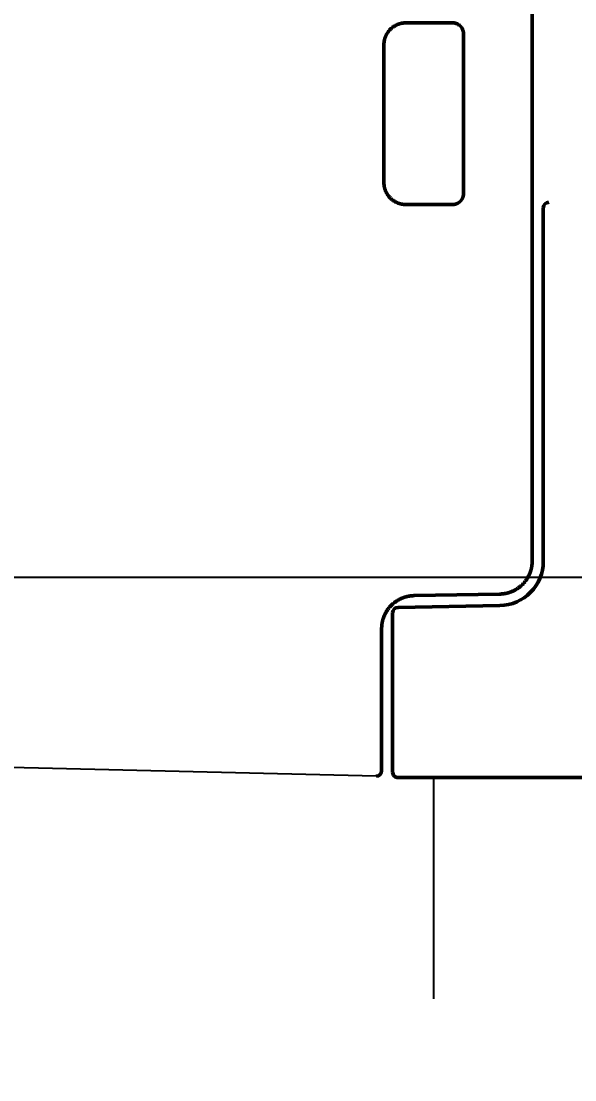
# Model space of a CAD drawing. Header units: millimetres. Extents: x -6033 to 120673, y -4970 to 90533.
# Drawn here: x 87182.5 to 87232.4, y 68036.4 to 68132.1 of the extents above; entities that cross this region are included whole.
import ezdxf
from ezdxf.enums import TextEntityAlignment as Align

# ---------------------------------------------------------------- set-up
doc = ezdxf.new("R2010")
doc.units = ezdxf.units.MM
doc.linetypes.add('I-CEILING$0$DASHED', pattern=[0.75, 0.5, -0.25])
doc.layers.get('DefPoints').update_dxf_attribs({"color": 250})
for name, color, linetype, lineweight in [('_ACM-A-ANNO-DIMS-b', 2, 'Continuous', 18), ('_ACM-A-ANNO-DIMS-c', 2, 'Continuous', 18), ('I-AR$0$I-SCOPE', 252, 'Continuous', 35), ('I-PLAN$0$_ACM-A-WALL-HACH', 251, 'Continuous', 9)]:
    doc.layers.add(name, color=color, linetype=linetype, lineweight=lineweight)
for name, color, linetype in [('I-CEILING$0$I-RCP-AIR', 64, 'Continuous'), ('I-CEILING$0$RC-Hatch【天花填充】', 251, 'Continuous'), ('I-FLOOR$0$I-FC-HATCH', 8, 'Continuous'), ('地坪', 7, 'Continuous'), ('天花', 7, 'Continuous')]:
    doc.layers.add(name, color=color, linetype=linetype)
doc.styles.add('_ACM-G-NOTES', font='arial.ttf')
doc.styles.add('I-CEILING$0$黑体', font='simhei.ttf', dxfattribs={"height": 600})
doc.dimstyles.new('_ACM-DIM-A_50', dxfattribs={"dimscale": 50, "dimtxt": 2.5, "dimasz": 1, "dimexe": 1.5, "dimexo": 1, "dimgap": 1, "dimtad": 1, "dimdec": 0, "dimrnd": 5, "dimzin": 1, "dimdsep": 46, "dimtxsty": '_ACM-G-NOTES', "dimblk": 'ARCHTICK', "dimcen": 2.5, "dimclrd": 256, "dimclre": 256, "dimclrt": 256, "dimadec": 3, "dimazin": 0, "dimtfac": 1, "dimtdec": 0, "dimtix": 1, "dimtmove": 0, "dimatfit": 3, "dimldrblk": 'DOTSMALL', "dimfxl": 5, "dimfxlon": 1, "dimlwd": 18, "dimlwe": 18, "dimarcsym": 0})

# ---------------------------------------------------------------- blocks, each defined once
blk = doc.blocks.new('I-AR')
at = {"layer": 'I-AR$0$I-SCOPE'}
h = blk.add_hatch(dxfattribs=at)
h.set_pattern_fill('ANSI31', color=256, scale=200)
h.paths.add_polyline_path([(63300, 72640), (66630, 72640), (66630, 70889.383), (90600, 70890), (90600, 66390), (96650, 66390), (96650, 24876.398), (18340, 24876.398), (18340, 66390), (48090, 66390), (48090, 72640), (51400, 72640), (51400, 72649.887), (52869.5, 72649.887), (52869.5, 72640), (55240, 72640), (55240, 72790), (59460, 72790), (59460, 72640), (61830.5, 72640), (61830.5, 72649.887), (63300, 72649.887)], flags=16)
h.paths.add_polyline_path([(7330, 0), (7330, -1770), (11180, -1770), (11180, 0), (18450, 0), (18450, 2900), (27550, 2900), (27550, 18090), (37037.331, 18090), (37037.331, 17350), (96200, 17350), (96200, 18120), (114640, 18120), (114640, 84500), (0, 84500), (0, 0)])
blk = doc.blocks.new('I-PLAN')
at = {"layer": 'I-PLAN$0$_ACM-A-WALL-HACH'}
h = blk.add_hatch(dxfattribs=at)
h.set_pattern_fill('ANSI31', color=256, scale=10, angle=45)
h.paths.add_polyline_path([(88260, 70790), (88260, 70890), (88030, 70890), (88030, 70790), (88230, 70790)], flags=17)
h.paths.add_polyline_path([(79671.546, 69390), (78155, 69390), (78155, 68990), (77955, 68990), (77955, 69590), (79671.546, 69590)], flags=17)
h.paths.add_polyline_path([(80271.546, 69390), (80271.546, 69590), (80780, 69590), (80780, 68990), (80580, 68990), (80580, 69390)], flags=17)
h.paths.add_polyline_path([(74580, 69590), (73930, 69590), (73930, 69390), (74580, 69390)])
h.paths.add_polyline_path([(68780, 69590), (69430, 69590), (69430, 69390), (68780, 69390)])
h.paths.add_polyline_path([(87280, 66490), (87480, 66490), (87480, 66390), (87280, 66390)])
h.paths.add_polyline_path([(82180, 68990), (82180, 69390), (84230, 69390), (84230, 66490), (84430, 66490), (84430, 69390), (85280, 69390), (85280, 69590), (81980, 69590), (81980, 68990)])
h.paths.add_polyline_path([(87480, 67390), (87480, 69390), (88280, 69390), (88280, 69590), (88080, 69590), (86480, 69590), (86480, 69390), (87280, 69390), (87280, 67390)], flags=17)
h.paths.add_polyline_path([(72130, 68170), (72130, 66490), (72330, 66490), (72330, 67870), (73130, 67870), (73130, 68070), (72330, 68070), (72330, 68170)])
h.paths.add_polyline_path([(71230, 68170), (71230, 66390), (71030, 66390), (71030, 67870), (70230, 67870), (70230, 68070), (71030, 68070), (71030, 68170)])
h.paths.add_polyline_path([(72130, 69070), (72330, 69070), (72330, 69390), (73030, 69390), (73030, 69590), (72130, 69590)])
h.paths.add_polyline_path([(71230, 69070), (71030, 69070), (71030, 69390), (70330, 69390), (70330, 69590), (71230, 69590)])
h.paths.add_polyline_path([(67800, 69490), (67830, 69490), (67830, 69590), (67800, 69590)], flags=17)
h.paths.add_polyline_path([(76755, 69590), (75180, 69590), (75180, 69390), (75330, 69390), (75330, 66390), (75530, 66390), (75530, 69390), (76555, 69390), (76555, 68990), (76755, 68990)])
h.paths.add_polyline_path([(68180, 69590), (68180, 69390), (68030, 69390), (68030, 66520), (67780, 66520), (67780, 66390), (67400, 66390), (67400, 66720), (67830, 66720), (67830, 69590)])
edge = h.paths.add_edge_path()
edge.add_line((89860, 70890), (88860, 70890))
edge.add_line((75530, 66520), (84230, 66520))
edge.add_line((75530, 66720), (84230, 66720))
blk = doc.blocks.new('I-CEILING$0$RPK-22-40FSNQS')
at = {"color": 0, "lineweight": 50}
for p, q in [((390, -63.5), (390, 0)), ((370.44921, -50.4), (338.508878, -50.4)), ((-370.414504, -51.398138), (370.414516, -51.398138)), ((373.414062, -54.34578), (373.548544, -62.0505)), ((374.608812, -63.508726), (374.4486, -54.33019)), ((322.786568, -57.603182), (337.213418, -57.603182)), ((321.78869, -62.793386), (321.788056, -58.605978)), ((338.21193, -58.605978), (338.21129, -62.793386)), ((389.5, -64), (375.108736, -64)), ((336.210988, -64.792776), (323.789, -64.792776)), ((376.548088, -64.99814), (389.378216, -64.99814))]:
    blk.add_line(p, q, dxfattribs=at)
blk.add_line((390, -60.306874), (410, -60.306874))
at = {"color": 0, "linetype": 'I-CEILING$0$DASHED', "ltscale": 8}
blk.add_line((388.20768, -64), (388.5, -64), dxfattribs=at)
at = {"color": 0}
blk.add_line((389.878216, -65.49814), (386.726738, -196.90184), dxfattribs=at)
at = {"color": 0, "lineweight": 50}
for points in [[(370.414516, -51.398138), (370.433934, -51.39923), (370.45335, -51.400328), (370.472764, -51.401436), (370.492176, -51.40256), (370.511584, -51.403706), (370.530988, -51.404878), (370.550388, -51.40608), (370.569782, -51.40732), (370.58917, -51.408602), (370.60855, -51.409932), (370.627922, -51.411312), (370.647284, -51.412752), (370.666638, -51.414254), (370.68598, -51.415824), (370.705312, -51.417468), (370.72463, -51.419192), (370.743936, -51.420998), (370.76323, -51.422894), (370.782506, -51.424884), (370.80177, -51.426976), (370.821016, -51.42917), (370.840244, -51.431476), (370.859456, -51.433896), (370.878648, -51.436438), (370.897822, -51.439106), (370.916974, -51.441904), (370.936106, -51.44484), (370.955216, -51.447916), (370.974304, -51.45114), (370.993368, -51.454516), (371.012406, -51.458048), (371.031422, -51.461736), (371.05041, -51.465578), (371.069372, -51.469574), (371.088306, -51.47372), (371.107212, -51.478014), (371.126088, -51.482456), (371.144936, -51.487044), (371.163752, -51.491778), (371.182538, -51.496652), (371.20129, -51.501668), (371.22001, -51.506824), (371.238696, -51.512116), (371.257348, -51.517544), (371.275966, -51.523106), (371.294546, -51.528802), (371.31309, -51.534628), (371.331598, -51.540584), (371.350066, -51.546666), (371.368494, -51.552874), (371.386884, -51.559208), (371.405232, -51.565664), (371.423538, -51.57224), (371.441804, -51.578936), (371.460026, -51.585748), (371.478204, -51.592678), (371.496336, -51.599722), (371.514424, -51.606878), (371.532468, -51.614144), (371.550462, -51.62152), (371.56841, -51.629004), (371.586308, -51.636596), (371.604158, -51.644296), (371.621958, -51.652104), (371.639708, -51.660018), (371.657406, -51.66804), (371.675052, -51.67617), (371.692646, -51.684408), (371.710184, -51.692754), (371.72767, -51.701206), (371.7451, -51.709768), (371.762476, -51.718436), (371.779794, -51.727212), (371.797054, -51.736096), (371.814258, -51.745088), (371.831402, -51.754186), (371.848488, -51.763394), (371.865514, -51.772708), (371.882478, -51.78213), (371.89938, -51.79166), (371.916222, -51.801296), (371.932998, -51.811042), (371.949712, -51.820894), (371.966362, -51.830854), (371.982946, -51.840922), (371.999464, -51.851098), (372.015916, -51.861382), (372.032302, -51.871774), (372.048618, -51.882272), (372.064866, -51.892878), (372.081044, -51.903592), (372.097152, -51.914414), (372.113188, -51.925342), (372.129154, -51.936374), (372.145048, -51.947514), (372.160868, -51.958756), (372.176616, -51.970104), (372.19229, -51.981556), (372.20789, -51.993108), (372.223416, -52.004764), (372.238864, -52.016522), (372.254238, -52.02838), (372.269534, -52.040338), (372.284752, -52.052398), (372.299894, -52.064554), (372.314956, -52.07681), (372.329938, -52.089164), (372.344842, -52.101616), (372.359664, -52.114164), (372.374406, -52.126806), (372.389066, -52.139546), (372.403644, -52.15238), (372.418138, -52.165308), (372.43255, -52.17833), (372.446878, -52.191444), (372.46112, -52.20465), (372.475278, -52.21795), (372.48935, -52.231338), (372.503336, -52.24482), (372.517234, -52.258388), (372.531046, -52.272048), (372.544768, -52.285796), (372.558402, -52.299632), (372.571946, -52.313556), (372.5854, -52.327566), (372.598762, -52.341662), (372.612034, -52.355846), (372.625214, -52.370112), (372.6383, -52.384464), (372.651294, -52.3989), (372.664192, -52.41342), (372.676998, -52.428022), (372.689708, -52.442706), (372.702322, -52.457472), (372.714838, -52.472318), (372.727258, -52.487244), (372.739582, -52.502252), (372.751806, -52.517338), (372.763932, -52.532502), (372.775956, -52.547744), (372.787882, -52.563064), (372.799706, -52.57846), (372.81143, -52.593932), (372.823052, -52.60948), (372.83457, -52.625102), (372.845984, -52.6408), (372.857296, -52.656572), (372.868502, -52.672416), (372.879602, -52.688332), (372.890598, -52.704322), (372.901486, -52.720382), (372.91227, -52.736512), (372.922946, -52.752712), (372.933514, -52.768982), (372.943976, -52.785322), (372.954334, -52.801728), (372.964582, -52.8182), (372.974726, -52.83474), (372.984762, -52.851346), (372.994692, -52.868016), (373.004514, -52.88475), (373.014232, -52.901548), (373.02384, -52.918408), (373.033344, -52.93533), (373.04274, -52.952314), (373.05203, -52.969356), (373.061214, -52.98646), (373.07029, -53.003622), (373.07926, -53.020844), (373.088124, -53.038122), (373.09688, -53.055458), (373.10553, -53.072848), (373.114074, -53.090296), (373.12251, -53.107796), (373.13084, -53.125352), (373.139064, -53.14296), (373.14718, -53.160622), (373.15519, -53.178334), (373.163092, -53.196098), (373.170888, -53.213912), (373.178578, -53.231774), (373.186158, -53.249686), (373.19363, -53.267646), (373.200988, -53.285654), (373.208234, -53.303708), (373.215364, -53.321808), (373.222376, -53.339954), (373.229272, -53.358142), (373.236046, -53.376376), (373.242698, -53.394652), (373.249228, -53.41297), (373.255632, -53.431328), (373.26191, -53.449728), (373.268058, -53.468168), (373.274076, -53.486646), (373.279962, -53.505164), (373.285716, -53.523718), (373.291334, -53.542308), (373.296814, -53.560936), (373.302156, -53.579598), (373.307358, -53.598296), (373.312418, -53.617028), (373.317334, -53.635792), (373.322106, -53.654588), (373.32673, -53.673416), (373.331204, -53.692274), (373.33553, -53.711164), (373.339704, -53.730082), (373.343722, -53.749028), (373.347586, -53.768004), (373.351296, -53.787004), (373.354852, -53.806032), (373.358262, -53.825086), (373.36153, -53.844164), (373.364664, -53.863264), (373.367666, -53.882388), (373.370542, -53.901534), (373.373296, -53.9207), (373.375938, -53.939886), (373.378468, -53.95909), (373.380894, -53.978314), (373.38322, -53.997554), (373.385452, -54.01681), (373.387596, -54.036082), (373.389656, -54.055368), (373.391636, -54.074668), (373.393544, -54.09398), (373.395384, -54.113304), (373.397162, -54.13264), (373.39888, -54.151984), (373.400548, -54.171338), (373.402168, -54.1907), (373.403746, -54.21007), (373.405288, -54.229446), (373.406798, -54.248826), (373.408282, -54.268212), (373.409744, -54.287602), (373.411192, -54.306992), (373.41263, -54.326386), (373.414062, -54.34578)], [(322.786568, -57.603182), (322.78003, -57.603556), (322.77349, -57.60393), (322.766952, -57.604308), (322.760414, -57.604692), (322.753878, -57.605084), (322.747344, -57.605484), (322.74081, -57.605896), (322.734278, -57.606318), (322.72775, -57.606756), (322.721224, -57.60721), (322.7147, -57.607682), (322.70818, -57.608174), (322.701662, -57.608688), (322.695148, -57.609224), (322.68864, -57.609786), (322.682134, -57.610374), (322.675634, -57.610992), (322.669138, -57.61164), (322.662646, -57.61232), (322.65616, -57.613034), (322.649682, -57.613784), (322.643208, -57.614572), (322.63674, -57.615398), (322.630278, -57.616266), (322.623824, -57.617178), (322.617376, -57.618134), (322.610936, -57.619136), (322.604502, -57.620188), (322.598078, -57.621288), (322.591662, -57.622442), (322.585254, -57.623648), (322.578854, -57.624908), (322.572464, -57.62622), (322.566082, -57.627586), (322.55971, -57.629002), (322.553348, -57.630468), (322.546998, -57.631986), (322.540656, -57.633554), (322.534326, -57.63517), (322.528006, -57.636836), (322.521696, -57.638548), (322.515398, -57.64031), (322.509114, -57.642118), (322.50284, -57.643972), (322.496578, -57.645872), (322.490328, -57.647818), (322.484092, -57.649808), (322.477868, -57.651842), (322.471658, -57.653918), (322.465462, -57.65604), (322.459278, -57.658202), (322.45311, -57.660408), (322.446954, -57.662654), (322.440814, -57.66494), (322.43469, -57.667268), (322.42858, -57.669634), (322.422484, -57.67204), (322.416404, -57.674484), (322.410342, -57.676964), (322.404294, -57.679484), (322.398264, -57.68204), (322.39225, -57.684632), (322.386252, -57.68726), (322.380272, -57.689926), (322.37431, -57.69263), (322.368366, -57.69537), (322.362438, -57.698146), (322.35653, -57.700958), (322.35064, -57.703808), (322.344768, -57.706694), (322.338916, -57.709618), (322.333082, -57.712576), (322.327268, -57.715574), (322.321474, -57.718606), (322.3157, -57.721676), (322.309946, -57.724784), (322.304212, -57.727926), (322.2985, -57.731106), (322.292808, -57.734322), (322.287138, -57.737576), (322.281488, -57.740866), (322.27586, -57.744192), (322.270254, -57.747556), (322.26467, -57.750956), (322.25911, -57.754392), (322.253572, -57.757866), (322.248056, -57.761376), (322.242564, -57.764922), (322.237094, -57.768504), (322.23165, -57.772124), (322.226228, -57.77578), (322.22083, -57.779474), (322.215458, -57.783202), (322.21011, -57.786966), (322.204786, -57.790768), (322.199488, -57.794604), (322.194216, -57.798476), (322.188968, -57.802384), (322.183746, -57.806326), (322.178548, -57.810302), (322.173378, -57.814312), (322.168234, -57.818358), (322.163116, -57.822438), (322.158026, -57.826552), (322.152962, -57.8307), (322.147924, -57.83488), (322.142914, -57.839094), (322.137932, -57.84334), (322.132978, -57.84762), (322.12805, -57.851932), (322.123152, -57.856278), (322.11828, -57.860654), (322.113438, -57.865064), (322.108626, -57.869504), (322.10384, -57.873976), (322.099086, -57.87848), (322.094358, -57.883014), (322.089662, -57.88758), (322.084996, -57.892176), (322.080358, -57.896802), (322.07575, -57.901458), (322.071174, -57.906146), (322.066628, -57.910862), (322.062112, -57.91561), (322.057628, -57.920384), (322.053176, -57.92519), (322.048754, -57.930024), (322.044364, -57.934888), (322.040006, -57.93978), (322.03568, -57.9447), (322.031386, -57.949648), (322.027124, -57.954624), (322.022896, -57.959628), (322.0187, -57.96466), (322.014538, -57.969718), (322.010408, -57.974804), (322.006314, -57.979918), (322.002252, -57.985058), (321.998224, -57.990224), (321.99423, -57.995416), (321.99027, -58.000634), (321.986346, -58.00588), (321.982454, -58.01115), (321.9786, -58.016446), (321.97478, -58.021766), (321.970996, -58.027112), (321.967246, -58.032482), (321.963534, -58.037878), (321.959856, -58.043298), (321.956216, -58.048742), (321.952612, -58.05421), (321.949044, -58.059702), (321.945514, -58.065216), (321.942018, -58.070756), (321.938562, -58.076318), (321.93514, -58.081902), (321.931754, -58.087508), (321.928406, -58.093138), (321.925094, -58.098788), (321.92182, -58.104462), (321.91858, -58.110156), (321.915378, -58.115872), (321.912212, -58.12161), (321.909084, -58.127366), (321.90599, -58.133146), (321.902934, -58.138944), (321.899916, -58.144762), (321.896932, -58.1506), (321.893986, -58.156458), (321.891076, -58.162334), (321.888202, -58.16823), (321.885366, -58.174146), (321.882566, -58.18008), (321.879802, -58.18603), (321.877074, -58.192), (321.874384, -58.197988), (321.87173, -58.203992), (321.869112, -58.210014), (321.86653, -58.216054), (321.863986, -58.22211), (321.861478, -58.228182), (321.859006, -58.23427), (321.856574, -58.240376), (321.854178, -58.246496), (321.851822, -58.252632), (321.849506, -58.258782), (321.84723, -58.264948), (321.844994, -58.27113), (321.842798, -58.277324), (321.840646, -58.283534), (321.838534, -58.289756), (321.836466, -58.295994), (321.834442, -58.302244), (321.83246, -58.308506), (321.830524, -58.314782), (321.828634, -58.32107), (321.826788, -58.32737), (321.824988, -58.333684), (321.823236, -58.340008), (321.82153, -58.346342), (321.819872, -58.35269), (321.818264, -58.359048), (321.816704, -58.365416), (321.815194, -58.371794), (321.813734, -58.378182), (321.812324, -58.38458), (321.810966, -58.390988), (321.80966, -58.397406), (321.808406, -58.403832), (321.807204, -58.410266), (321.806056, -58.41671), (321.804962, -58.42316), (321.803916, -58.42962), (321.802918, -58.436088), (321.801966, -58.442562), (321.80106, -58.449042), (321.800196, -58.455532), (321.799374, -58.462026), (321.79859, -58.468526), (321.797846, -58.475034), (321.797136, -58.481546), (321.79646, -58.488064), (321.795816, -58.494586), (321.795202, -58.501114), (321.794618, -58.507646), (321.794058, -58.514182), (321.793526, -58.520724), (321.793016, -58.527268), (321.792528, -58.533814), (321.792058, -58.540366), (321.791608, -58.546918), (321.791172, -58.553474), (321.790752, -58.560032), (321.790344, -58.566592), (321.789946, -58.573154), (321.789558, -58.579718), (321.789176, -58.586282), (321.7888, -58.592846), (321.788428, -58.599412), (321.788056, -58.605978)], [(338.21193, -58.605978), (338.21156, -58.599412), (338.211186, -58.592846), (338.21081, -58.586282), (338.210428, -58.579716), (338.21004, -58.573154), (338.209642, -58.566592), (338.209234, -58.560032), (338.208812, -58.553474), (338.208378, -58.546918), (338.207926, -58.540364), (338.207456, -58.533814), (338.206968, -58.527266), (338.206458, -58.520722), (338.205924, -58.514182), (338.205366, -58.507646), (338.20478, -58.501114), (338.204166, -58.494586), (338.203522, -58.488064), (338.202846, -58.481546), (338.202134, -58.475034), (338.201388, -58.468528), (338.200606, -58.462026), (338.199782, -58.455532), (338.198918, -58.449044), (338.198012, -58.442562), (338.197062, -58.436088), (338.196064, -58.42962), (338.195018, -58.423162), (338.193922, -58.41671), (338.192774, -58.410266), (338.191574, -58.403832), (338.19032, -58.397406), (338.189014, -58.390988), (338.187656, -58.38458), (338.186248, -58.378182), (338.184788, -58.371794), (338.183278, -58.365414), (338.181718, -58.359046), (338.180108, -58.352688), (338.178452, -58.346342), (338.176746, -58.340006), (338.174994, -58.333682), (338.173194, -58.32737), (338.17135, -58.32107), (338.169458, -58.314782), (338.167522, -58.308506), (338.165542, -58.302244), (338.163516, -58.295994), (338.161448, -58.289758), (338.159338, -58.283534), (338.157184, -58.277326), (338.15499, -58.27113), (338.152754, -58.26495), (338.150478, -58.258784), (338.148162, -58.252632), (338.145806, -58.246496), (338.143412, -58.240376), (338.14098, -58.23427), (338.138508, -58.228182), (338.136002, -58.22211), (338.133458, -58.216054), (338.130876, -58.210014), (338.12826, -58.203992), (338.125606, -58.197986), (338.122914, -58.192), (338.120188, -58.18603), (338.117424, -58.180078), (338.114624, -58.174144), (338.111786, -58.16823), (338.108914, -58.162334), (338.106004, -58.156458), (338.103056, -58.1506), (338.100074, -58.144762), (338.097054, -58.138944), (338.093998, -58.133144), (338.090904, -58.127366), (338.087776, -58.12161), (338.08461, -58.115872), (338.081406, -58.110156), (338.078168, -58.104462), (338.074892, -58.09879), (338.07158, -58.093138), (338.068232, -58.08751), (338.064846, -58.081902), (338.061426, -58.076318), (338.057968, -58.070756), (338.054472, -58.065218), (338.050942, -58.059702), (338.047374, -58.05421), (338.04377, -58.048742), (338.04013, -58.043298), (338.036454, -58.037878), (338.032742, -58.032482), (338.028992, -58.027112), (338.025208, -58.021766), (338.021388, -58.016444), (338.017534, -58.011148), (338.013644, -58.005878), (338.009718, -58.000634), (338.005758, -57.995416), (338.001764, -57.990224), (337.997736, -57.985058), (337.993674, -57.979918), (337.989578, -57.974804), (337.98545, -57.969718), (337.981286, -57.96466), (337.97709, -57.959628), (337.972862, -57.954624), (337.9686, -57.949648), (337.964306, -57.9447), (337.95998, -57.93978), (337.955622, -57.934888), (337.951232, -57.930026), (337.94681, -57.925192), (337.942358, -57.920386), (337.937874, -57.91561), (337.933358, -57.910864), (337.928812, -57.906146), (337.924236, -57.90146), (337.91963, -57.896802), (337.914992, -57.892176), (337.910326, -57.887578), (337.905628, -57.883014), (337.900902, -57.878478), (337.896146, -57.873974), (337.891362, -57.869502), (337.886548, -57.865062), (337.881706, -57.860654), (337.876834, -57.856276), (337.871934, -57.851932), (337.867008, -57.84762), (337.862052, -57.84334), (337.85707, -57.839094), (337.852058, -57.83488), (337.847022, -57.830698), (337.841956, -57.826552), (337.836866, -57.822438), (337.831748, -57.818358), (337.826602, -57.814314), (337.821432, -57.810302), (337.816236, -57.806326), (337.811012, -57.802384), (337.805764, -57.798476), (337.800492, -57.794606), (337.795192, -57.790768), (337.78987, -57.786968), (337.78452, -57.783202), (337.779148, -57.779474), (337.773752, -57.77578), (337.76833, -57.772124), (337.762886, -57.768504), (337.757416, -57.76492), (337.751924, -57.761374), (337.74641, -57.757864), (337.74087, -57.754392), (337.73531, -57.750954), (337.729726, -57.747554), (337.724122, -57.744192), (337.718494, -57.740866), (337.712844, -57.737576), (337.707174, -57.734322), (337.701482, -57.731106), (337.69577, -57.727926), (337.690036, -57.724784), (337.684282, -57.721678), (337.678508, -57.718608), (337.672714, -57.715574), (337.6669, -57.712578), (337.661068, -57.709618), (337.655216, -57.706696), (337.649344, -57.70381), (337.643454, -57.70096), (337.637546, -57.698146), (337.63162, -57.69537), (337.625676, -57.692632), (337.619712, -57.689928), (337.613734, -57.687262), (337.607736, -57.684632), (337.601724, -57.68204), (337.595692, -57.679484), (337.589646, -57.676964), (337.583584, -57.674482), (337.577504, -57.672038), (337.57141, -57.669632), (337.5653, -57.667266), (337.559174, -57.664938), (337.553034, -57.662652), (337.54688, -57.660406), (337.54071, -57.658202), (337.534528, -57.656038), (337.52833, -57.653918), (337.52212, -57.65184), (337.515896, -57.649806), (337.50966, -57.647816), (337.50341, -57.645872), (337.497148, -57.643972), (337.490874, -57.642118), (337.484588, -57.64031), (337.478292, -57.638548), (337.471982, -57.636836), (337.465662, -57.63517), (337.459332, -57.633554), (337.45299, -57.631986), (337.446638, -57.63047), (337.440276, -57.629002), (337.433904, -57.627586), (337.427524, -57.626222), (337.421132, -57.624908), (337.414734, -57.623648), (337.408326, -57.622442), (337.40191, -57.621288), (337.395484, -57.620188), (337.389052, -57.619136), (337.382612, -57.618134), (337.376164, -57.617178), (337.36971, -57.616266), (337.363248, -57.615398), (337.35678, -57.61457), (337.350306, -57.613784), (337.343826, -57.613034), (337.33734, -57.61232), (337.33085, -57.61164), (337.324354, -57.610992), (337.317852, -57.610376), (337.311348, -57.609786), (337.304838, -57.609226), (337.298324, -57.608688), (337.291808, -57.608176), (337.285286, -57.607684), (337.278762, -57.607212), (337.272236, -57.606758), (337.265708, -57.60632), (337.259176, -57.605896), (337.252642, -57.605486), (337.246108, -57.605086), (337.239572, -57.604694), (337.233034, -57.60431), (337.226496, -57.603932), (337.219958, -57.603556), (337.213418, -57.603182)], [(373.548544, -62.0505), (373.549974, -62.069896), (373.55141, -62.089288), (373.552856, -62.10868), (373.55432, -62.12807), (373.555802, -62.147454), (373.557312, -62.166836), (373.558852, -62.186212), (373.56043, -62.20558), (373.56205, -62.224942), (373.563716, -62.244296), (373.565434, -62.26364), (373.56721, -62.282976), (373.56905, -62.302298), (373.570958, -62.321612), (373.572938, -62.34091), (373.574998, -62.360196), (373.57714, -62.379468), (373.579372, -62.398724), (373.581698, -62.417964), (373.584124, -62.437188), (373.586654, -62.456392), (373.589294, -62.475578), (373.59205, -62.494744), (373.594926, -62.51389), (373.597928, -62.533012), (373.60106, -62.552114), (373.604328, -62.571192), (373.607738, -62.590244), (373.611294, -62.609272), (373.615004, -62.628274), (373.618868, -62.64725), (373.622886, -62.666196), (373.62706, -62.685114), (373.631386, -62.704004), (373.635862, -62.722862), (373.640486, -62.741692), (373.645258, -62.760488), (373.650174, -62.779252), (373.655234, -62.797982), (373.660436, -62.81668), (373.66578, -62.835344), (373.671262, -62.85397), (373.67688, -62.872562), (373.682634, -62.891116), (373.68852, -62.909634), (373.69454, -62.928112), (373.700688, -62.946552), (373.706966, -62.964952), (373.713372, -62.98331), (373.719902, -63.001628), (373.726554, -63.019904), (373.73333, -63.038138), (373.740226, -63.056326), (373.74724, -63.074472), (373.75437, -63.092572), (373.761616, -63.110626), (373.768974, -63.128634), (373.776446, -63.146594), (373.784026, -63.164506), (373.791716, -63.18237), (373.799512, -63.200184), (373.807416, -63.217948), (373.815426, -63.235662), (373.823542, -63.253322), (373.831766, -63.27093), (373.840096, -63.288486), (373.848532, -63.305988), (373.857076, -63.323434), (373.865726, -63.340826), (373.874484, -63.35816), (373.883346, -63.375438), (373.892318, -63.39266), (373.901394, -63.409822), (373.910578, -63.426926), (373.919868, -63.44397), (373.929264, -63.460952), (373.938768, -63.477874), (373.948378, -63.494734), (373.958094, -63.511532), (373.967918, -63.528266), (373.977846, -63.544936), (373.987884, -63.56154), (373.998026, -63.57808), (374.008274, -63.594554), (374.01863, -63.61096), (374.029094, -63.627298), (374.039662, -63.643568), (374.050336, -63.65977), (374.061118, -63.6759), (374.072006, -63.69196), (374.083002, -63.70795), (374.094102, -63.723866), (374.105308, -63.73971), (374.116618, -63.755482), (374.128032, -63.77118), (374.13955, -63.786802), (374.15117, -63.80235), (374.162892, -63.817822), (374.174716, -63.833218), (374.186642, -63.848538), (374.198666, -63.86378), (374.210792, -63.878944), (374.223016, -63.89403), (374.235338, -63.909036), (374.247758, -63.923964), (374.260274, -63.93881), (374.272888, -63.953576), (374.285596, -63.96826), (374.298402, -63.982862), (374.3113, -63.99738), (374.324294, -64.011816), (374.33738, -64.026168), (374.350558, -64.040436), (374.36383, -64.054618), (374.377192, -64.068714), (374.390646, -64.082726), (374.40419, -64.096648), (374.417822, -64.110486), (374.431544, -64.124234), (374.445356, -64.137892), (374.459254, -64.151462), (374.47324, -64.164944), (374.487312, -64.178334), (374.501468, -64.191632), (374.515712, -64.204838), (374.53004, -64.217954), (374.544452, -64.230974), (374.558948, -64.243902), (374.573526, -64.256736), (374.588186, -64.269476), (374.60293, -64.28212), (374.617752, -64.294666), (374.632656, -64.307118), (374.64764, -64.319472), (374.662702, -64.331728), (374.677844, -64.343884), (374.693064, -64.355942), (374.70836, -64.367902), (374.723734, -64.37976), (374.739184, -64.391516), (374.75471, -64.403172), (374.77031, -64.414726), (374.785986, -64.426176), (374.801734, -64.437524), (374.817556, -64.448768), (374.83345, -64.459906), (374.849416, -64.47094), (374.865454, -64.481868), (374.881562, -64.49269), (374.89774, -64.503404), (374.913988, -64.51401), (374.930304, -64.524508), (374.946688, -64.5349), (374.96314, -64.545184), (374.97966, -64.55536), (374.996244, -64.565428), (375.012894, -64.575388), (375.029608, -64.58524), (375.046386, -64.594986), (375.063226, -64.604622), (375.08013, -64.614152), (375.097094, -64.623574), (375.114118, -64.632888), (375.131204, -64.642096), (375.148348, -64.651194), (375.165552, -64.660186), (375.182814, -64.669068), (375.200132, -64.677844), (375.217506, -64.686514), (375.234936, -64.695074), (375.252422, -64.703526), (375.269962, -64.711872), (375.287554, -64.72011), (375.3052, -64.72824), (375.322898, -64.736262), (375.340648, -64.744178), (375.358448, -64.751984), (375.376296, -64.759684), (375.394196, -64.767276), (375.412142, -64.77476), (375.430138, -64.782138), (375.44818, -64.789404), (375.466268, -64.79656), (375.4844, -64.803604), (375.502578, -64.810534), (375.5208, -64.817348), (375.539064, -64.824042), (375.557372, -64.83062), (375.57572, -64.837074), (375.59411, -64.843408), (375.612538, -64.849616), (375.631006, -64.8557), (375.649514, -64.861654), (375.668058, -64.86748), (375.686638, -64.873176), (375.705256, -64.878738), (375.723908, -64.884166), (375.742594, -64.889458), (375.761314, -64.894614), (375.780068, -64.89963), (375.798854, -64.904504), (375.81767, -64.909236), (375.836518, -64.913824), (375.855394, -64.918268), (375.8743, -64.922562), (375.893234, -64.926708), (375.912196, -64.930702), (375.931184, -64.934544), (375.950198, -64.938234), (375.969238, -64.941766), (375.988302, -64.945142), (376.007388, -64.948366), (376.026498, -64.951442), (376.04563, -64.954378), (376.064782, -64.957176), (376.083956, -64.959844), (376.103148, -64.962386), (376.12236, -64.964806), (376.14159, -64.967112), (376.160836, -64.969306), (376.180098, -64.971396), (376.199376, -64.973386), (376.218668, -64.975282), (376.237974, -64.977088), (376.257294, -64.97881), (376.276626, -64.980454), (376.295968, -64.982024), (376.315322, -64.983526), (376.334684, -64.984966), (376.354056, -64.986348), (376.373436, -64.987676), (376.392824, -64.988958), (376.412218, -64.990198), (376.431618, -64.9914), (376.451022, -64.992572), (376.47043, -64.993716), (376.489842, -64.994842), (376.509256, -64.99595), (376.528672, -64.997048), (376.548088, -64.99814)], [(323.789, -64.792776), (323.77591, -64.792032), (323.76282, -64.791284), (323.74973, -64.790528), (323.736644, -64.789762), (323.723558, -64.788982), (323.710476, -64.788184), (323.697398, -64.787364), (323.684322, -64.786518), (323.671252, -64.785646), (323.658188, -64.78474), (323.645128, -64.783798), (323.632074, -64.782818), (323.619026, -64.781794), (323.605988, -64.780724), (323.592956, -64.779604), (323.579932, -64.77843), (323.566918, -64.7772), (323.553912, -64.775908), (323.540918, -64.774552), (323.527932, -64.773128), (323.51496, -64.771632), (323.501998, -64.770062), (323.48905, -64.768412), (323.476114, -64.76668), (323.46319, -64.764862), (323.450282, -64.762956), (323.437388, -64.760956), (323.424508, -64.758858), (323.411644, -64.756662), (323.398798, -64.754362), (323.385968, -64.751954), (323.373154, -64.74944), (323.360358, -64.746822), (323.347582, -64.7441), (323.334824, -64.741276), (323.322086, -64.73835), (323.309366, -64.735322), (323.296668, -64.732196), (323.283992, -64.728972), (323.271336, -64.72565), (323.258702, -64.722232), (323.246092, -64.71872), (323.233504, -64.715114), (323.22094, -64.711416), (323.2084, -64.707626), (323.195886, -64.703748), (323.183396, -64.699778), (323.170934, -64.695722), (323.158496, -64.691578), (323.146086, -64.687348), (323.133704, -64.683034), (323.12135, -64.678636), (323.109024, -64.674156), (323.096726, -64.669594), (323.084458, -64.664954), (323.072222, -64.660234), (323.060016, -64.655436), (323.04784, -64.650562), (323.035698, -64.645612), (323.023586, -64.640588), (323.011508, -64.63549), (322.999464, -64.630318), (322.987452, -64.625074), (322.975476, -64.619758), (322.963534, -64.614366), (322.951628, -64.608904), (322.939758, -64.603366), (322.927924, -64.597756), (322.916126, -64.592074), (322.904366, -64.586318), (322.892644, -64.580488), (322.88096, -64.574586), (322.869316, -64.56861), (322.85771, -64.562562), (322.846144, -64.55644), (322.834618, -64.550244), (322.823134, -64.543976), (322.81169, -64.537634), (322.80029, -64.53122), (322.78893, -64.524732), (322.777614, -64.518172), (322.766342, -64.511538), (322.755112, -64.50483), (322.743928, -64.49805), (322.73279, -64.491196), (322.721696, -64.48427), (322.710646, -64.47727), (322.699646, -64.470196), (322.68869, -64.46305), (322.677782, -64.455832), (322.666924, -64.44854), (322.656112, -64.441174), (322.64535, -64.433738), (322.634636, -64.426228), (322.623972, -64.418648), (322.613358, -64.410996), (322.602794, -64.403274), (322.59228, -64.395484), (322.581818, -64.387622), (322.571408, -64.37969), (322.56105, -64.371692), (322.550744, -64.363624), (322.54049, -64.355488), (322.530292, -64.347284), (322.520146, -64.339014), (322.510054, -64.330676), (322.500016, -64.322272), (322.490032, -64.313802), (322.480106, -64.305268), (322.470234, -64.296668), (322.46042, -64.288004), (322.45066, -64.279274), (322.440958, -64.270482), (322.431314, -64.261626), (322.421728, -64.252708), (322.4122, -64.243728), (322.40273, -64.234684), (322.39332, -64.22558), (322.38397, -64.216414), (322.374678, -64.207186), (322.365448, -64.1979), (322.356278, -64.188554), (322.347168, -64.179146), (322.338122, -64.169682), (322.329136, -64.160158), (322.320214, -64.150576), (322.311354, -64.140936), (322.302558, -64.131238), (322.293824, -64.121484), (322.285156, -64.111674), (322.276552, -64.101806), (322.268012, -64.091884), (322.259538, -64.081906), (322.25113, -64.071872), (322.242788, -64.061784), (322.234514, -64.051644), (322.226306, -64.041448), (322.218166, -64.0312), (322.210094, -64.020898), (322.20209, -64.010544), (322.194154, -64.000138), (322.18629, -63.98968), (322.178494, -63.979172), (322.170768, -63.968612), (322.163112, -63.958004), (322.155528, -63.947344), (322.148016, -63.936634), (322.140574, -63.925876), (322.133206, -63.915068), (322.12591, -63.904212), (322.118688, -63.89331), (322.111538, -63.882358), (322.104462, -63.87136), (322.097458, -63.860318), (322.090528, -63.849228), (322.083672, -63.838092), (322.076888, -63.826912), (322.070176, -63.815688), (322.063538, -63.80442), (322.056974, -63.793108), (322.050482, -63.781754), (322.044064, -63.770358), (322.037718, -63.758918), (322.031446, -63.747438), (322.025248, -63.735918), (322.019122, -63.724356), (322.01307, -63.712756), (322.00709, -63.701116), (322.001184, -63.689436), (321.99535, -63.677718), (321.98959, -63.665964), (321.983904, -63.65417), (321.97829, -63.64234), (321.97275, -63.630474), (321.967284, -63.618574), (321.96189, -63.606636), (321.95657, -63.594664), (321.951322, -63.582658), (321.946148, -63.570616), (321.941046, -63.558542), (321.93602, -63.546436), (321.931066, -63.534298), (321.926188, -63.522126), (321.921388, -63.509926), (321.916664, -63.497692), (321.91202, -63.48543), (321.907456, -63.473138), (321.902972, -63.460816), (321.898572, -63.448466), (321.894254, -63.436088), (321.89002, -63.423682), (321.885874, -63.41125), (321.881814, -63.398792), (321.87784, -63.386306), (321.873958, -63.373796), (321.870164, -63.361262), (321.866464, -63.348702), (321.862854, -63.33612), (321.859338, -63.323514), (321.855918, -63.310884), (321.852594, -63.298234), (321.849366, -63.285562), (321.846238, -63.272868), (321.843208, -63.260154), (321.840278, -63.247418), (321.83745, -63.234666), (321.834726, -63.221892), (321.832104, -63.209102), (321.82959, -63.196292), (321.82718, -63.183466), (321.824876, -63.170622), (321.822678, -63.157764), (321.820578, -63.144888), (321.818576, -63.131998), (321.816666, -63.119094), (321.814846, -63.106176), (321.813112, -63.093244), (321.81146, -63.080298), (321.809886, -63.06734), (321.808388, -63.054372), (321.806962, -63.041392), (321.805602, -63.028402), (321.804308, -63.0154), (321.803074, -63.00239), (321.801898, -62.98937), (321.800776, -62.976344), (321.799702, -62.963308), (321.798676, -62.950264), (321.797694, -62.937216), (321.79675, -62.92416), (321.795842, -62.911098), (321.794966, -62.898032), (321.794118, -62.884962), (321.793296, -62.871886), (321.792496, -62.858808), (321.791714, -62.845728), (321.790944, -62.832644), (321.790188, -62.81956), (321.789436, -62.806474), (321.78869, -62.793386)], [(338.21129, -62.793386), (338.210542, -62.806474), (338.209792, -62.81956), (338.209034, -62.832644), (338.208266, -62.845726), (338.207484, -62.858808), (338.206684, -62.871886), (338.205862, -62.88496), (338.205016, -62.898032), (338.20414, -62.911098), (338.203232, -62.92416), (338.20229, -62.937216), (338.201306, -62.950264), (338.20028, -62.963308), (338.199208, -62.976344), (338.198086, -62.989372), (338.19691, -63.00239), (338.195678, -63.0154), (338.194384, -63.028402), (338.193026, -63.041392), (338.191598, -63.054372), (338.1901, -63.067342), (338.188528, -63.0803), (338.186876, -63.093244), (338.185142, -63.106176), (338.183322, -63.119094), (338.181412, -63.132), (338.17941, -63.14489), (338.17731, -63.157764), (338.17511, -63.170622), (338.172808, -63.183466), (338.170398, -63.196292), (338.167882, -63.2091), (338.16526, -63.221892), (338.162536, -63.234664), (338.159708, -63.247418), (338.156778, -63.260152), (338.153748, -63.272866), (338.15062, -63.28556), (338.147392, -63.298232), (338.144068, -63.310884), (338.140648, -63.323512), (338.137132, -63.33612), (338.133524, -63.348702), (338.129822, -63.361262), (338.12603, -63.373796), (338.122146, -63.386306), (338.118174, -63.398792), (338.114114, -63.41125), (338.109966, -63.423684), (338.105734, -63.436088), (338.101416, -63.448466), (338.097016, -63.460816), (338.092532, -63.473138), (338.087968, -63.48543), (338.083324, -63.497694), (338.0786, -63.509926), (338.0738, -63.522128), (338.068922, -63.534298), (338.063968, -63.546436), (338.05894, -63.558542), (338.053838, -63.570616), (338.048664, -63.582656), (338.043418, -63.594664), (338.038096, -63.606636), (338.032702, -63.618572), (338.027236, -63.630474), (338.021696, -63.64234), (338.016082, -63.65417), (338.010396, -63.665962), (338.004636, -63.677718), (337.998802, -63.689436), (337.992896, -63.701116), (337.986918, -63.712756), (337.980866, -63.724358), (337.97474, -63.735918), (337.968542, -63.74744), (337.96227, -63.75892), (337.955924, -63.770358), (337.949506, -63.781754), (337.943014, -63.79311), (337.93645, -63.80442), (337.929812, -63.81569), (337.923102, -63.826914), (337.916318, -63.838094), (337.90946, -63.849228), (337.90253, -63.860318), (337.895526, -63.871362), (337.88845, -63.88236), (337.8813, -63.89331), (337.874076, -63.904212), (337.86678, -63.915068), (337.859412, -63.925874), (337.85197, -63.936634), (337.844458, -63.947342), (337.836874, -63.958002), (337.829218, -63.968612), (337.821492, -63.979172), (337.813696, -63.98968), (337.805832, -64.000138), (337.797896, -64.010544), (337.789892, -64.020898), (337.78182, -64.031198), (337.77368, -64.041448), (337.765472, -64.051642), (337.757198, -64.061784), (337.748856, -64.071872), (337.740448, -64.081906), (337.731976, -64.091884), (337.723436, -64.101806), (337.714832, -64.111674), (337.706164, -64.121484), (337.69743, -64.131238), (337.688634, -64.140936), (337.679774, -64.150576), (337.670852, -64.160158), (337.661866, -64.169682), (337.652818, -64.179148), (337.64371, -64.188554), (337.63454, -64.1979), (337.625308, -64.207186), (337.616018, -64.216414), (337.606666, -64.225578), (337.597256, -64.234684), (337.587786, -64.243726), (337.578258, -64.252708), (337.568672, -64.261626), (337.559028, -64.270482), (337.549326, -64.279274), (337.539568, -64.288002), (337.529752, -64.296668), (337.51988, -64.305268), (337.509954, -64.313802), (337.499972, -64.322272), (337.489934, -64.330676), (337.479842, -64.339014), (337.469696, -64.347284), (337.459496, -64.355488), (337.449244, -64.363624), (337.438938, -64.371692), (337.42858, -64.379692), (337.41817, -64.387622), (337.407708, -64.395484), (337.397194, -64.403276), (337.38663, -64.410998), (337.376016, -64.41865), (337.365352, -64.42623), (337.354638, -64.433738), (337.343876, -64.441174), (337.333064, -64.44854), (337.322204, -64.455832), (337.311296, -64.46305), (337.300342, -64.470196), (337.28934, -64.477268), (337.278292, -64.484268), (337.267196, -64.491194), (337.256058, -64.498048), (337.244872, -64.504828), (337.233644, -64.511536), (337.222372, -64.51817), (337.211056, -64.52473), (337.199696, -64.531218), (337.188296, -64.537634), (337.176852, -64.543974), (337.165368, -64.550244), (337.153844, -64.556438), (337.142278, -64.56256), (337.130672, -64.56861), (337.119028, -64.574586), (337.107344, -64.580488), (337.095622, -64.586318), (337.083862, -64.592074), (337.072064, -64.597758), (337.06023, -64.603368), (337.04836, -64.608904), (337.036454, -64.614368), (337.024512, -64.619758), (337.012534, -64.625076), (337.000524, -64.630318), (336.988478, -64.63549), (336.9764, -64.640588), (336.96429, -64.645612), (336.952146, -64.65056), (336.93997, -64.655436), (336.927764, -64.660232), (336.915528, -64.664952), (336.90326, -64.669594), (336.890964, -64.674156), (336.878638, -64.678636), (336.866282, -64.683032), (336.8539, -64.687348), (336.84149, -64.691576), (336.829054, -64.69572), (336.81659, -64.699778), (336.8041, -64.703748), (336.791586, -64.707628), (336.779046, -64.711418), (336.766484, -64.715116), (336.753896, -64.718722), (336.741286, -64.722234), (336.728652, -64.725652), (336.715996, -64.728974), (336.70332, -64.732198), (336.690622, -64.735324), (336.677902, -64.73835), (336.665164, -64.741276), (336.652406, -64.744102), (336.639628, -64.746824), (336.626834, -64.749442), (336.61402, -64.751954), (336.60119, -64.754362), (336.588342, -64.756662), (336.575478, -64.758858), (336.5626, -64.760954), (336.549704, -64.762954), (336.536796, -64.764862), (336.523874, -64.766678), (336.510936, -64.76841), (336.497988, -64.77006), (336.485026, -64.77163), (336.472054, -64.773126), (336.45907, -64.77455), (336.446074, -64.775908), (336.43307, -64.777198), (336.420056, -64.77843), (336.407032, -64.779604), (336.394, -64.780724), (336.38096, -64.781794), (336.367914, -64.782818), (336.35486, -64.783798), (336.3418, -64.78474), (336.328736, -64.785646), (336.315664, -64.78652), (336.30259, -64.787364), (336.289512, -64.788184), (336.27643, -64.788982), (336.263344, -64.789762), (336.250256, -64.790528), (336.237168, -64.791284), (336.224078, -64.792032), (336.210988, -64.792776)]]:
    blk.add_lwpolyline(points, dxfattribs=at)
for centre, radius, start, end in [((338.508878, -49.9), 0.5, 180, 270), ((370.44921, -54.4), 4, 1, 89.99998128), ((375.108736, -63.5), 0.5, 181.00000103, 270), ((389.5, -63.5), 0.5, 270, 0), ((389.378216, -65.49814), 0.5, 0, 90)]:
    blk.add_arc(centre, radius, start, end, dxfattribs=at)
blk = doc.blocks.new('I-CEILING')
at = {"layer": 'I-CEILING$0$RC-Hatch【天花填充】'}
h = blk.add_hatch(dxfattribs=at)
h.set_pattern_fill('_USER', color=256, scale=600, double=1, pattern_type=0)
h.set_pattern_definition([(0, (81980, 70481.47), (0, 600), []), (90, (81980, 70481.47), (-600, 4e-14), [])])
h.paths.add_polyline_path([(84430, 69390), (85280, 69390), (85280, 69590), (81980, 69590), (81980, 69090), (80780, 69090), (80780, 69590), (77955, 69590), (77955, 69090), (76755, 69090), (76755, 69590), (66630, 69590), (66630, 70790), (88030, 70790), (88030, 69590), (86480, 69590), (86480, 69390), (87280, 69390), (87280, 66390), (85430, 66390), (85430, 66490), (84430, 66490)])
at = {"layer": 'I-CEILING$0$I-RCP-AIR', "rotation": 269.9999999882699}
blk.add_blockref('I-CEILING$0$RPK-22-40FSNQS', (87280, 68453.738, 3000), dxfattribs=at)
at = {"layer": 'I-CEILING$0$I-RCP-AIR', "style": 'I-CEILING$0$黑体'}
for tag, p in [('R', (61966.358, 71748.905)), ('R', (61966.358, 66925.235)), ('R', (51736.068, 63924.766)), ('R', (62976.068, 63924.766)), ('S', (56433.591, 63065))]:
    blk.add_attdef(tag, text='', height=100, dxfattribs=at).set_placement(p, align=Align.MIDDLE_CENTER)
blk = doc.blocks.new('I-FLOOR')
at = {"layer": 'I-FLOOR$0$I-FC-HATCH'}
h = blk.add_hatch(dxfattribs=at)
h.set_pattern_fill('_USER', color=256, scale=600, double=1, pattern_type=0)
h.set_pattern_definition([(0, (85280, 69590), (0, 600), []), (90, (85280, 69590), (-600, 4e-14), [])])
h.paths.add_polyline_path([(84430, 69390), (85280, 69390), (85280, 69590), (81980, 69590), (81980, 69090), (80780, 69090), (80780, 69590), (77955, 69590), (77955, 69090), (76755, 69090), (76755, 69590), (66630, 69590), (66630, 70790), (88030, 70790), (88030, 69590), (86480, 69590), (86480, 69390), (87280, 69390), (87280, 66390), (85430, 66390), (85430, 66490), (84430, 66490)])
blk = doc.blocks.new('_ArchTick')
at = {"color": 0, "linetype": 'ByBlock', "const_width": 0.15}
blk.add_lwpolyline([(-0.5, -0.5), (0.5, 0.5)], dxfattribs=at)
blk = doc.blocks.new('*D142')
at = {"layer": '_ACM-A-ANNO-DIMS-b', "lineweight": 18, "transparency": 16777216}
for p, q in [((86480, 67983.186), (86480, 68308.186)), ((87280, 67983.186), (87280, 68308.186)), ((86480, 68233.186), (87280, 68233.186))]:
    blk.add_line(p, q, dxfattribs=at)
at = {"layer": 'DefPoints', "color": 0, "transparency": 16777216}
for p in [(87280, 68233.186), (86480, 67781.466), (87280, 67781.466)]:
    blk.add_point(p, dxfattribs=at)
at = {"layer": '_ACM-A-ANNO-DIMS-b', "lineweight": 18, "transparency": 16777216, "xscale": 50, "yscale": 50, "zscale": 50, "rotation": 180}
blk.add_blockref('_ArchTick', (86480, 68233.186), dxfattribs=at)
at = {"layer": '_ACM-A-ANNO-DIMS-b', "lineweight": 18, "transparency": 16777216, "xscale": 50, "yscale": 50, "zscale": 50}
blk.add_blockref('_ArchTick', (87280, 68233.186), dxfattribs=at)
at = {"layer": '_ACM-A-ANNO-DIMS-b', "transparency": 16777216, "insert": (86880, 68347.008), "char_height": 125, "attachment_point": 5, "style": '_ACM-G-NOTES'}
blk.add_mtext('800', dxfattribs=at)
blk = doc.blocks.new('_DotSmall')
at = {"color": 0, "linetype": 'ByBlock', "const_width": 0.5}
blk.add_lwpolyline([(-0.0625, 0, 1), (0.0625, 0, 1)], format="xyb", close=True, dxfattribs=at)
blk = doc.blocks.new('*D236')
at = {"layer": '_ACM-A-ANNO-DIMS-c', "lineweight": 18, "transparency": 16777216}
for p, q in [((86747.261, 69390), (86422.261, 69390)), ((86497.261, 67926.5), (86497.261, 69390)), ((86747.261, 67926.5), (86422.261, 67926.5))]:
    blk.add_line(p, q, dxfattribs=at)
at = {"layer": 'DefPoints', "color": 0, "transparency": 16777216}
for p in [(86497.261, 69390), (87342.05, 69390), (87342.05, 67926.5)]:
    blk.add_point(p, dxfattribs=at)
at = {"layer": '_ACM-A-ANNO-DIMS-c', "lineweight": 18, "transparency": 16777216, "xscale": 50, "yscale": 50, "zscale": 50}
for p, rotation in [((86497.261, 69390), 90), ((86497.261, 67926.5), 270)]:
    blk.add_blockref('_ArchTick', p, dxfattribs=dict(at, rotation=rotation))
at = {"layer": '_ACM-A-ANNO-DIMS-c', "transparency": 16777216, "insert": (86383.439, 68658.25), "char_height": 125, "attachment_point": 5, "rotation": 90, "style": '_ACM-G-NOTES'}
blk.add_mtext('1465', dxfattribs=at)

msp = doc.modelspace()

# ---------------------------------------------------------------- block references
for name in ['I-AR', 'I-PLAN']:
    msp.add_blockref(name, (0, 0))

# ---------------------------------------------------------------- next in the draw order: block references
at = {"layer": '天花'}
msp.add_blockref('I-CEILING', (0, 0), dxfattribs=at)

# ---------------------------------------------------------------- next in the draw order: block references
at = {"layer": '地坪'}
msp.add_blockref('I-FLOOR', (0, 0), dxfattribs=at)

# ---------------------------------------------------------------- next in the draw order: dimensions: what is measured, and where the dimension line sits
at = {"layer": '_ACM-A-ANNO-DIMS-b'}
dim = msp.add_linear_dim(base=(87280, 68233.186), p1=(86480, 67781.466), p2=(87280, 67781.466), dimstyle='_ACM-DIM-A_50', dxfattribs=at)
dim.commit()
dim.dimension.update_dxf_attribs({"geometry": '*D142', "text_midpoint": (86880, 68347.008)})
at = {"layer": '_ACM-A-ANNO-DIMS-c'}
dim = msp.add_linear_dim(base=(86497.260511325, 69390), p1=(87342.050366476, 67926.5), p2=(87342.050366476, 69390), angle=90, dimstyle='_ACM-DIM-A_50', override={"dimzin": 8}, dxfattribs=at)
dim.commit()
dim.dimension.update_dxf_attribs({"geometry": '*D236', "text_midpoint": (86383.43888786, 68658.25)})

doc.saveas('drawing.dxf')
